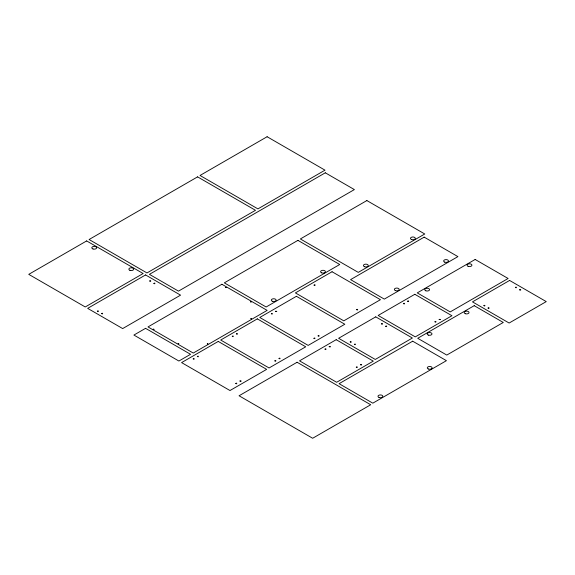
<?xml version="1.0" encoding="UTF-8"?>
<svg xmlns="http://www.w3.org/2000/svg" width="575" height="575" viewBox="0 0 575 575"><rect width="100%" height="100%" fill="white"/><g stroke="black" fill="none" stroke-linecap="round" stroke-linejoin="round"><path stroke-width="0.86" d="M250.873 318.665L251.548 318.665M251.534 318.766L250.873 318.737M97.441 311.176C98.993 312.426 98.555 309.896 97.441 311.176M101.631 313.583C103.141 314.82 102.868 312.34 101.631 313.562M149.716 280.995C151.117 282.268 151.081 279.745 149.716 280.995M153.892 283.41C155.308 284.683 155.228 282.131 153.892 283.41M193.193 358.886C194.645 360.144 194.53 357.578 193.193 358.886M197.376 356.471C198.849 357.729 198.605 355.221 197.376 356.471M232.278 336.317C233.773 337.561 233.515 335.053 232.286 336.289M236.462 333.902C237.942 335.139 237.698 332.659 236.462 333.881M235.757 383.453C237.13 384.718 237.144 382.224 235.757 383.432M239.933 381.045L241.169 381.096L239.947 380.995M271.364 313.749C272.845 315.007 272.615 312.491 271.371 313.727M275.547 311.341L276.783 311.391L275.562 311.283M274.843 360.892C276.194 362.171 276.287 359.619 274.843 360.863M279.019 358.477C280.571 359.706 280.241 357.197 279.026 358.448M314.072 285.107C315.474 286.372 315.495 283.827 314.079 285.085M313.928 338.323C315.467 339.566 315.122 337.022 313.928 338.323M318.104 335.908C319.643 337.137 319.355 334.636 318.112 335.886M325.004 349.133C326.557 350.369 326.19 347.861 325.004 349.133M329.188 346.718L330.424 346.768L329.202 346.668M350.218 341.945C351.569 343.225 351.598 340.723 350.225 341.924M354.401 344.36C355.982 345.582 355.551 343.095 354.401 344.339M356.637 309.681C358.081 310.938 357.966 308.423 356.637 309.681M356.292 367.195C357.83 368.424 357.528 365.916 356.292 367.166M360.467 364.78L361.704 364.83L360.482 364.73M381.498 323.883C382.921 325.148 382.885 322.632 381.505 323.862M385.681 326.298C387.169 327.549 386.925 325.04 385.688 326.277M403.463 303.629C404.901 304.901 404.8 302.321 403.463 303.629M407.632 301.214C409.184 302.457 408.818 299.92 407.632 301.214M434.952 321.813C436.209 323.107 436.533 320.584 434.959 321.792M439.142 319.405L440.378 319.456L439.156 319.355M483.891 305.634C485.264 306.906 485.307 304.412 483.898 305.613M488.082 308.049C489.584 309.307 489.303 306.748 488.082 308.049M515.401 287.45C516.918 288.686 516.63 286.178 515.408 287.421M519.577 289.865L520.806 289.915L519.584 289.814M153.302 329.238L153.978 329.31L153.302 329.238M178.192 343.606L178.868 343.678L178.2 343.591M207.316 343.8L207.992 343.872L207.323 343.793M225.644 287.471L226.32 287.543L225.652 287.457M250.535 301.839L251.21 301.911L250.535 301.839M86.653 240.925L28.75 274.354L85.237 306.964L143.139 273.535L86.653 240.925M197.584 176.87L89.082 239.516L146.977 272.945L255.487 210.299L197.584 176.87M267.109 136.735L200.021 175.468L257.916 208.897L325.004 170.164L267.109 136.735M145.568 274.943L87.673 308.365L122.676 328.577L180.572 295.147L145.568 274.943M325.299 172.802L149.414 274.354L178.48 291.137L354.373 189.585L325.299 172.802M145.568 328.325L133.903 335.06L178.897 361.035L190.562 354.301L145.568 328.325M221.893 284.258L147.998 326.923L193.257 353.05L267.152 310.392L221.893 284.258M297.929 240.364L224.329 282.857L266.132 306.993L339.739 264.5L297.929 240.364M366.864 200.56L300.358 238.956L358.261 272.385L424.76 233.989L366.864 200.56M332.055 271.738L295.399 292.905L343.793 320.843L380.449 299.683L332.055 271.738M218.248 341.428L181.592 362.595L229.986 390.533L266.642 369.373L218.248 341.428M257.334 318.866L220.678 340.026L269.078 367.971L305.728 346.804L257.334 318.866M296.42 296.298L259.763 317.465L308.164 345.402L344.813 324.243L296.42 296.298M424.177 237.13L350.577 279.63L384.316 299.108L457.916 256.615L424.177 237.13M297.103 362.257L239.056 395.772L312.656 438.265L370.702 404.75L297.103 362.257M336.188 339.688L299.532 360.856L336.648 382.282L373.304 361.122L336.188 339.688M375.734 316.861L338.618 338.287L375.274 359.447L412.39 338.021L375.734 316.861M414.819 294.292L378.163 315.452L415.279 336.885L451.936 315.718L414.819 294.292M475.151 259.462L417.249 292.891L450.211 311.916L508.113 278.487L475.151 259.462M509.594 280.442L472.478 301.868L509.134 323.035L546.25 301.602L509.594 280.442M412.685 341.191L339.077 383.683L372.816 403.168L446.423 360.669L412.685 341.191M474.202 305.67L417.716 338.287L446.782 355.07L503.276 322.46L474.202 305.67M428.346 369.006A2.408 1.387 0 0 0 432.098 367.957A2.408 1.387 0 0 0 428.648 366.606A2.408 1.387 0 0 0 428.346 369.006M379.054 397.469A2.408 1.387 0 0 0 382.799 396.419A2.408 1.387 0 0 0 379.349 395.068A2.408 1.387 0 0 0 379.054 397.469M465.419 313.727A2.408 1.387 0 0 0 469.027 312.52A2.408 1.387 0 0 0 465.419 311.319A2.408 1.387 0 0 0 465.419 313.727M428.375 335.11A2.408 1.387 0 0 0 431.983 333.91A2.408 1.387 0 0 0 428.375 332.709A2.408 1.387 0 0 0 428.375 335.11M468.165 266.34A2.408 1.387 0 0 0 471.91 265.283A2.408 1.387 0 0 0 468.46 263.939A2.408 1.387 0 0 0 468.165 266.34M425.823 290.785A2.408 1.387 0 0 0 429.568 289.735A2.408 1.387 0 0 0 426.118 288.384A2.408 1.387 0 0 0 425.823 290.785M444.705 262.143A2.408 1.387 0 0 0 448.457 261.093A2.408 1.387 0 0 0 445.007 259.742A2.408 1.387 0 0 0 444.705 262.143M395.413 290.598A2.408 1.387 0 0 0 399.158 289.548A2.408 1.387 0 0 0 395.708 288.204A2.408 1.387 0 0 0 395.413 290.598M364.636 266.743A2.408 1.387 0 0 0 368.252 265.535A2.408 1.387 0 0 0 364.636 264.335A2.408 1.387 0 0 0 364.636 266.743M411.7 239.574A2.408 1.387 0 0 0 415.308 238.366A2.408 1.387 0 0 0 411.7 237.166A2.408 1.387 0 0 0 411.7 239.574M321.662 272.838A2.408 1.387 0 0 0 325.414 271.781A2.408 1.387 0 0 0 321.964 270.437A2.408 1.387 0 0 0 321.662 272.838M272.37 301.293A2.408 1.387 0 0 0 276.115 300.243A2.408 1.387 0 0 0 272.665 298.892A2.408 1.387 0 0 0 272.37 301.293M129.928 270.308A2.408 1.387 0 0 0 133.68 269.258A2.408 1.387 0 0 0 130.223 267.907A2.408 1.387 0 0 0 129.928 270.308M93.028 248.975A2.408 1.387 0 0 0 96.643 247.768A2.408 1.387 0 0 0 93.028 246.567A2.408 1.387 0 0 0 93.028 248.975"/></g></svg>
